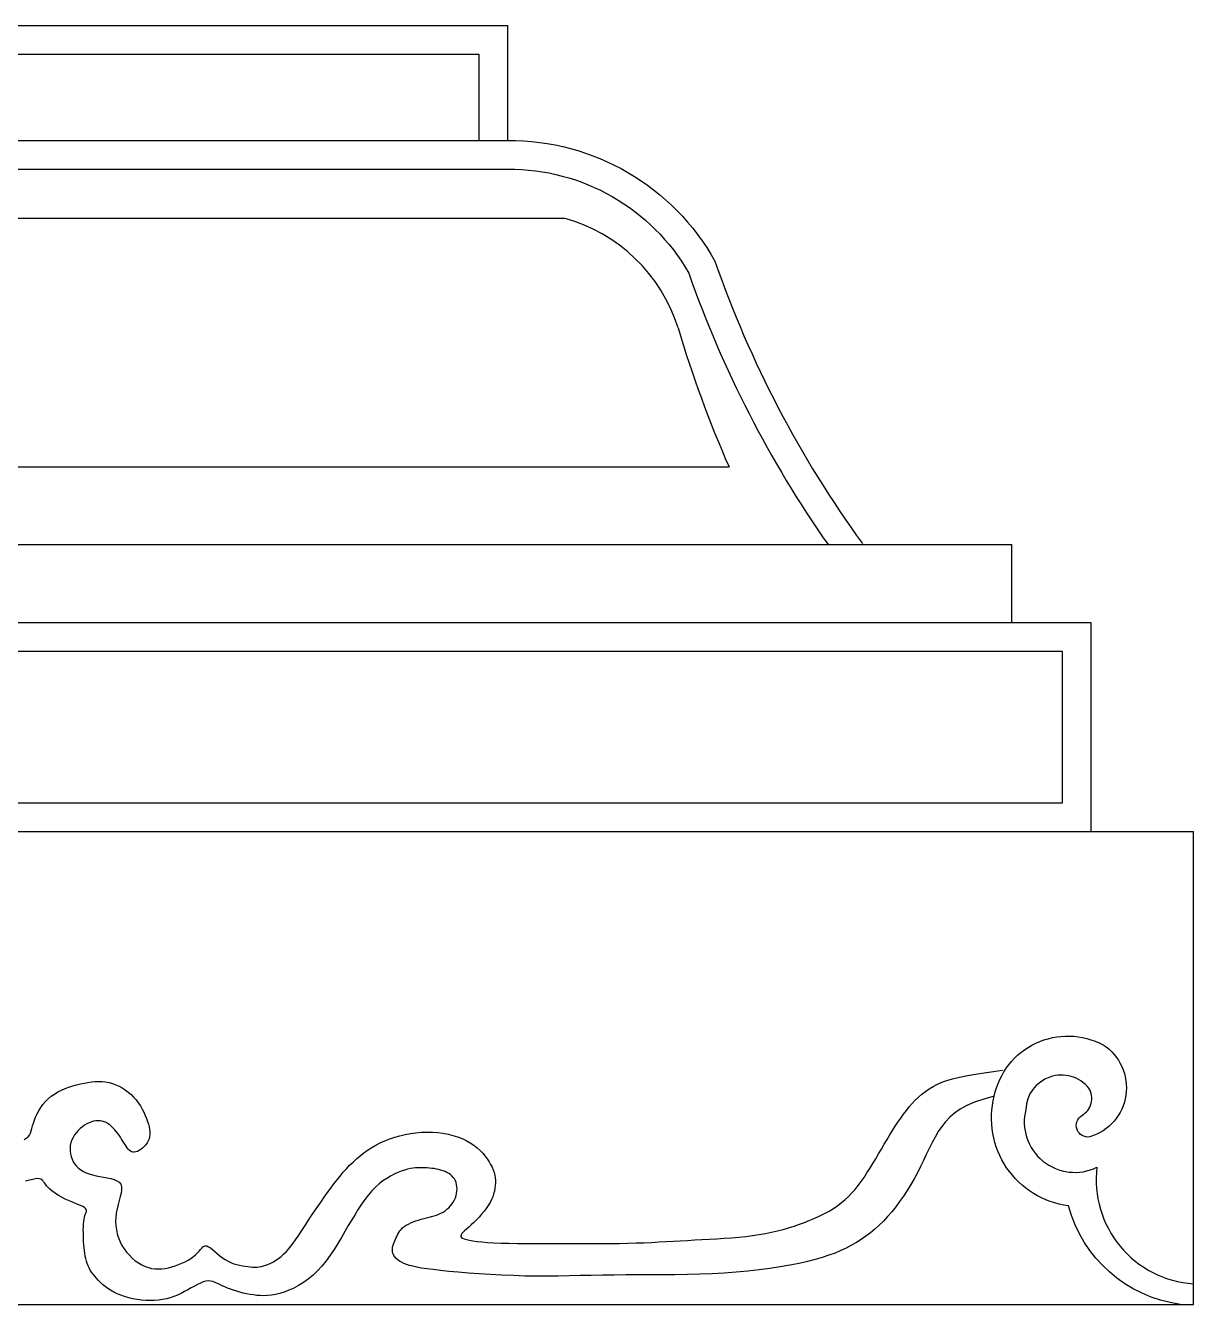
# Model space of a CAD drawing. Extents: x 146 to 1107, y 1071 to 1427.
# Drawn here: x 781.3 to 1106.9, y 1070.7 to 1427.3 of the extents above; entities that cross this region are included whole.
import ezdxf

# ---------------------------------------------------------------- set-up
doc = ezdxf.new("R2010")
doc.units = 0
doc.header["$LTSCALE"] = 100
doc.header["$MEASUREMENT"] = 0
doc.layers.add('3', color=3, linetype='CONTINUOUS')
doc.layers.add('4', color=4, linetype='CONTINUOUS')

msp = doc.modelspace()

# ---------------------------------------------------------------- linework, layer by layer
at = {"layer": '3'}
msp.add_line((337.13, 1387.29), (916.63, 1387.29), dxfattribs=at)
msp.add_lwpolyline([(345.13, 1395.29), (345.13, 1419.33), (907.69, 1419.33), (907.69, 1395.29)], dxfattribs=at)
msp.add_lwpolyline([(915.75, 1387.29, -0.270713), (966.2, 1358.3, 0.068752), (1005.04, 1282.56, 0.068752)], format="xyb", dxfattribs=at)
msp.add_lwpolyline([(1070.36, 1210.51), (1070.36, 1252.77), (182.46, 1252.77), (182.46, 1210.51), (1070.36, 1210.51)], close=True, dxfattribs=at)
at = {"layer": '4'}
for p, q in [((337.13, 1395.29), (916.63, 1395.29)), ((321.48, 1373.61), (931.34, 1373.61)), ((646.99, 1304.24), (977.43, 1304.24)), ((653.79, 1282.56), (1056.25, 1282.56)), ((1056.25, 1260.77), (1056.25, 1282.56)), ((145.92, 1202.51), (1106.9, 1202.51)), ((1106.9, 1070.66), (1106.9, 1202.51)), ((145.92, 1070.66), (1106.9, 1070.66))]:
    msp.add_line(p, q, dxfattribs=at)
for points in [[(337.13, 1395.29), (337.13, 1427.33), (915.69, 1427.33), (915.69, 1395.29)], [(1078.36, 1202.51), (1078.36, 1260.77), (174.46, 1260.77), (174.46, 1202.51)], [(780.92, 1116.69), (781.52, 1117), (782, 1117.4), (782.37, 1117.87), (782.66, 1118.42), (782.89, 1119.04), (783.09, 1119.72), (783.28, 1120.46), (783.5, 1121.24), (783.76, 1122.06), (784.1, 1122.91), (784.51, 1123.79), (784.99, 1124.67), (785.54, 1125.54), (786.17, 1126.4), (786.86, 1127.22), (787.63, 1127.99), (788.46, 1128.7), (789.36, 1129.34), (790.32, 1129.91), (791.32, 1130.42), (792.36, 1130.87), (793.42, 1131.26), (794.49, 1131.61), (795.56, 1131.91), (796.63, 1132.17), (797.68, 1132.39), (798.71, 1132.58), (799.72, 1132.72), (800.71, 1132.81), (801.7, 1132.84), (802.67, 1132.81), (803.63, 1132.71), (804.58, 1132.53), (805.52, 1132.27), (806.46, 1131.94), (807.37, 1131.53), (808.26, 1131.05), (809.12, 1130.5), (809.94, 1129.89), (810.72, 1129.21), (811.45, 1128.48), (812.12, 1127.7), (812.75, 1126.88), (813.32, 1126.02), (813.83, 1125.14), (814.29, 1124.26), (814.7, 1123.39), (815.05, 1122.53), (815.35, 1121.7), (815.59, 1120.9), (815.78, 1120.15), (815.9, 1119.43), (815.96, 1118.75), (815.96, 1118.09), (815.88, 1117.46), (815.73, 1116.86), (815.49, 1116.28), (815.19, 1115.72), (814.81, 1115.2), (814.38, 1114.71), (813.92, 1114.27), (813.44, 1113.89), (812.95, 1113.57), (812.48, 1113.33), (812.03, 1113.18), (811.61, 1113.11), (811.23, 1113.14), (810.88, 1113.25), (810.55, 1113.43), (810.24, 1113.68), (809.94, 1113.99), (809.65, 1114.35), (809.35, 1114.76), (809.05, 1115.22), (808.74, 1115.7), (808.42, 1116.21), (808.09, 1116.74), (807.74, 1117.28), (807.38, 1117.82), (807, 1118.36), (806.6, 1118.88), (806.19, 1119.38), (805.75, 1119.86), (805.29, 1120.3), (804.82, 1120.7), (804.32, 1121.06), (803.8, 1121.36), (803.26, 1121.6), (802.7, 1121.77), (802.12, 1121.87), (801.53, 1121.89), (800.92, 1121.85), (800.3, 1121.73), (799.67, 1121.55), (799.04, 1121.3), (798.41, 1120.99), (797.79, 1120.61), (797.17, 1120.18), (796.57, 1119.69), (796, 1119.14), (795.46, 1118.55), (794.98, 1117.91), (794.56, 1117.23), (794.22, 1116.52), (793.96, 1115.78), (793.79, 1115.01), (793.71, 1114.22), (793.72, 1113.43), (793.82, 1112.64), (794, 1111.88), (794.27, 1111.14), (794.62, 1110.43), (795.04, 1109.78), (795.54, 1109.19), (796.11, 1108.66), (796.75, 1108.18), (797.46, 1107.75), (798.24, 1107.38), (799.08, 1107.05), (799.99, 1106.77), (800.97, 1106.53), (801.99, 1106.33), (803.05, 1106.15), (804.09, 1105.96), (805.08, 1105.75), (805.98, 1105.48), (806.77, 1105.14), (807.4, 1104.71), (807.83, 1104.15), (808.05, 1103.46), (808.08, 1102.64), (807.96, 1101.72), (807.73, 1100.71), (807.44, 1099.63), (807.13, 1098.49), (806.84, 1097.32), (806.6, 1096.14), (806.47, 1094.94), (806.43, 1093.76), (806.48, 1092.59), (806.64, 1091.43), (806.89, 1090.3), (807.23, 1089.2), (807.67, 1088.13), (808.19, 1087.11), (808.81, 1086.13), (809.49, 1085.21), (810.25, 1084.35), (811.06, 1083.56), (811.91, 1082.85), (812.8, 1082.23), (813.71, 1081.69), (814.63, 1081.26), (815.55, 1080.93), (816.47, 1080.71), (817.4, 1080.58), (818.32, 1080.54), (819.25, 1080.58), (820.19, 1080.69), (821.13, 1080.87), (822.07, 1081.12), (823.02, 1081.41), (823.97, 1081.76), (824.89, 1082.15), (825.78, 1082.57), (826.62, 1083.02), (827.4, 1083.5), (828.1, 1084), (828.72, 1084.51), (829.24, 1085.02), (829.69, 1085.52), (830.07, 1085.98), (830.41, 1086.39), (830.74, 1086.71), (831.07, 1086.93), (831.43, 1087.02), (831.83, 1086.96), (832.3, 1086.75), (832.83, 1086.4), (833.41, 1085.94), (834.04, 1085.4), (834.72, 1084.82), (835.44, 1084.23), (836.19, 1083.66), (836.96, 1083.14), (837.76, 1082.69), (838.57, 1082.32), (839.38, 1082.01), (840.19, 1081.76), (840.99, 1081.56), (841.77, 1081.4), (842.53, 1081.28), (843.25, 1081.19), (843.94, 1081.12), (844.59, 1081.07), (845.22, 1081.06), (845.84, 1081.08), (846.45, 1081.13), (847.06, 1081.24), (847.69, 1081.39), (848.33, 1081.59), (849, 1081.86), (849.69, 1082.18), (850.4, 1082.56), (851.12, 1083), (851.85, 1083.5), (852.56, 1084.06), (853.27, 1084.68), (853.97, 1085.36), (854.64, 1086.1), (855.3, 1086.9), (855.95, 1087.76), (856.6, 1088.68), (857.27, 1089.66), (857.96, 1090.7), (858.67, 1091.79), (859.42, 1092.95), (860.22, 1094.16), (861.05, 1095.41), (861.91, 1096.69), (862.8, 1097.98), (863.7, 1099.28), (864.6, 1100.57), (865.51, 1101.84), (866.4, 1103.07), (867.28, 1104.25), (868.15, 1105.38), (869.02, 1106.46), (869.89, 1107.5), (870.77, 1108.49), (871.67, 1109.45), (872.6, 1110.37), (873.56, 1111.25), (874.56, 1112.09), (875.6, 1112.9), (876.68, 1113.67), (877.81, 1114.4), (878.99, 1115.08), (880.22, 1115.71), (881.5, 1116.29), (882.84, 1116.82), (884.23, 1117.29), (885.67, 1117.7), (887.14, 1118.05), (888.65, 1118.33), (890.16, 1118.54), (891.69, 1118.67), (893.22, 1118.73), (894.73, 1118.7), (896.21, 1118.59), (897.67, 1118.4), (899.09, 1118.13), (900.46, 1117.78), (901.77, 1117.37), (903.02, 1116.89), (904.19, 1116.34), (905.28, 1115.73), (906.28, 1115.07), (907.19, 1114.36), (908.02, 1113.61), (908.77, 1112.84), (909.43, 1112.05), (910.02, 1111.25), (910.54, 1110.45), (910.98, 1109.67), (911.36, 1108.91), (911.67, 1108.17), (911.91, 1107.43), (912.1, 1106.71), (912.22, 1105.99), (912.29, 1105.27), (912.3, 1104.54), (912.26, 1103.79), (912.16, 1103.04), (912.01, 1102.26), (911.8, 1101.48), (911.54, 1100.68), (911.2, 1099.88), (910.8, 1099.07), (910.32, 1098.25), (909.77, 1097.43), (909.14, 1096.62), (908.45, 1095.81), (907.73, 1095.02), (906.99, 1094.26), (906.25, 1093.53), (905.53, 1092.86), (904.86, 1092.23), (904.25, 1091.68), (903.72, 1091.19), (903.29, 1090.77), (902.97, 1090.4), (902.75, 1090.08), (902.65, 1089.81), (902.68, 1089.56), (902.85, 1089.34), (903.16, 1089.13), (903.62, 1088.93), (904.25, 1088.74), (905.05, 1088.55), (906.02, 1088.38), (907.19, 1088.22), (908.55, 1088.08), (910.11, 1087.96), (911.89, 1087.86), (913.89, 1087.78), (916.07, 1087.72), (918.42, 1087.67), (920.89, 1087.65), (923.47, 1087.63), (926.11, 1087.62), (928.79, 1087.62), (931.48, 1087.62), (934.15, 1087.62), (936.79, 1087.62), (939.39, 1087.63), (941.95, 1087.64), (944.44, 1087.66), (946.87, 1087.69), (949.23, 1087.74), (951.5, 1087.8), (953.69, 1087.87), (955.8, 1087.96), (957.85, 1088.07), (959.86, 1088.18), (961.85, 1088.29), (963.83, 1088.41), (965.81, 1088.53), (967.82, 1088.65), (969.86, 1088.76), (971.92, 1088.87), (974, 1088.99), (976.07, 1089.12), (978.12, 1089.26), (980.14, 1089.43), (982.11, 1089.63), (984.01, 1089.86), (985.84, 1090.13), (987.59, 1090.44), (989.28, 1090.78), (990.92, 1091.16), (992.5, 1091.57), (994.05, 1092.02), (995.56, 1092.5), (997.05, 1093.01), (998.52, 1093.55), (999.97, 1094.11), (1001.38, 1094.71), (1002.75, 1095.34), (1004.08, 1096.01), (1005.36, 1096.71), (1006.58, 1097.44), (1007.73, 1098.22), (1008.81, 1099.04), (1009.82, 1099.89), (1010.78, 1100.8), (1011.69, 1101.75), (1012.57, 1102.75), (1013.42, 1103.81), (1014.25, 1104.92), (1015.07, 1106.1), (1015.89, 1107.33), (1016.7, 1108.61), (1017.52, 1109.93), (1018.33, 1111.28), (1019.13, 1112.63), (1019.93, 1113.99), (1020.72, 1115.33), (1021.5, 1116.64), (1022.26, 1117.92), (1023.03, 1119.15), (1023.78, 1120.35), (1024.54, 1121.5), (1025.31, 1122.62), (1026.09, 1123.7), (1026.87, 1124.73), (1027.68, 1125.73), (1028.51, 1126.69), (1029.37, 1127.6), (1030.27, 1128.47), (1031.21, 1129.29), (1032.19, 1130.07), (1033.24, 1130.79), (1034.34, 1131.45), (1035.51, 1132.06), (1036.76, 1132.61), (1038.16, 1133.12), (1039.78, 1133.59), (1041.69, 1134.05), (1043.95, 1134.5), (1046.66, 1134.96), (1049.86, 1135.45), (1053.64, 1135.97)], [(1051.39, 1128.72), (1048.44, 1127.92), (1045.9, 1127.06), (1043.73, 1126.12), (1041.89, 1125.12), (1040.31, 1124.03), (1038.96, 1122.87), (1037.79, 1121.62), (1036.74, 1120.28), (1035.78, 1118.85), (1034.89, 1117.34), (1034.04, 1115.77), (1033.22, 1114.14), (1032.42, 1112.48), (1031.62, 1110.79), (1030.79, 1109.1), (1029.94, 1107.4), (1029.03, 1105.72), (1028.08, 1104.07), (1027.09, 1102.45), (1026.06, 1100.87), (1025, 1099.35), (1023.9, 1097.88), (1022.79, 1096.48), (1021.65, 1095.15), (1020.49, 1093.91), (1019.31, 1092.75), (1018.1, 1091.66), (1016.87, 1090.64), (1015.6, 1089.68), (1014.29, 1088.78), (1012.94, 1087.94), (1011.55, 1087.14), (1010.1, 1086.38), (1008.58, 1085.67), (1006.98, 1084.99), (1005.26, 1084.35), (1003.42, 1083.74), (1001.43, 1083.16), (999.28, 1082.62), (996.95, 1082.1), (994.41, 1081.6), (991.7, 1081.14), (988.82, 1080.71), (985.8, 1080.32), (982.66, 1079.97), (979.42, 1079.67), (976.09, 1079.41), (972.7, 1079.22), (969.27, 1079.07), (965.81, 1078.98), (962.34, 1078.93), (958.87, 1078.9), (955.43, 1078.89), (952.02, 1078.89), (948.67, 1078.88), (945.39, 1078.86), (942.18, 1078.81), (939.04, 1078.75), (935.95, 1078.68), (932.88, 1078.62), (929.82, 1078.57), (926.75, 1078.54), (923.65, 1078.54), (920.51, 1078.58), (917.3, 1078.68), (914.08, 1078.81), (910.88, 1078.98), (907.76, 1079.18), (904.76, 1079.4), (901.94, 1079.64), (899.33, 1079.88), (896.98, 1080.12), (894.93, 1080.35), (893.17, 1080.58), (891.66, 1080.81), (890.37, 1081.04), (889.26, 1081.28), (888.32, 1081.53), (887.51, 1081.8), (886.79, 1082.1), (886.15, 1082.41), (885.58, 1082.75), (885.07, 1083.11), (884.64, 1083.49), (884.28, 1083.89), (883.99, 1084.3), (883.78, 1084.72), (883.64, 1085.16), (883.57, 1085.6), (883.58, 1086.05), (883.63, 1086.51), (883.74, 1086.97), (883.88, 1087.44), (884.06, 1087.91), (884.25, 1088.38), (884.45, 1088.85), (884.65, 1089.32), (884.87, 1089.79), (885.1, 1090.25), (885.36, 1090.71), (885.66, 1091.15), (886.01, 1091.57), (886.41, 1091.98), (886.88, 1092.36), (887.43, 1092.72), (888.03, 1093.06), (888.7, 1093.37), (889.4, 1093.66), (890.13, 1093.93), (890.88, 1094.17), (891.63, 1094.4), (892.38, 1094.61), (893.12, 1094.81), (893.83, 1095), (894.53, 1095.18), (895.21, 1095.38), (895.87, 1095.59), (896.5, 1095.83), (897.11, 1096.1), (897.7, 1096.41), (898.26, 1096.78), (898.79, 1097.19), (899.29, 1097.64), (899.75, 1098.13), (900.17, 1098.65), (900.54, 1099.2), (900.86, 1099.78), (901.13, 1100.38), (901.33, 1100.99), (901.48, 1101.62), (901.57, 1102.24), (901.6, 1102.86), (901.57, 1103.47), (901.48, 1104.06), (901.33, 1104.62), (901.13, 1105.15), (900.86, 1105.64), (900.54, 1106.08), (900.17, 1106.48), (899.75, 1106.85), (899.29, 1107.18), (898.79, 1107.47), (898.26, 1107.72), (897.7, 1107.94), (897.11, 1108.13), (896.51, 1108.28), (895.88, 1108.41), (895.24, 1108.52), (894.6, 1108.6), (893.95, 1108.66), (893.3, 1108.71), (892.65, 1108.75), (892.01, 1108.78), (891.37, 1108.79), (890.72, 1108.78), (890.05, 1108.74), (889.35, 1108.66), (888.61, 1108.54), (887.82, 1108.36), (886.97, 1108.12), (886.06, 1107.82), (885.1, 1107.44), (884.09, 1106.98), (883.05, 1106.44), (882, 1105.82), (880.94, 1105.09), (879.89, 1104.27), (878.86, 1103.35), (877.86, 1102.32), (876.89, 1101.18), (875.94, 1099.95), (875.01, 1098.63), (874.08, 1097.23), (873.16, 1095.76), (872.23, 1094.23), (871.29, 1092.63), (870.33, 1090.99), (869.36, 1089.32), (868.35, 1087.65), (867.31, 1085.99), (866.24, 1084.38), (865.12, 1082.83), (863.95, 1081.37), (862.73, 1080.03), (861.45, 1078.81), (860.13, 1077.72), (858.78, 1076.76), (857.42, 1075.93), (856.06, 1075.21), (854.73, 1074.61), (853.43, 1074.11), (852.18, 1073.72), (851, 1073.43), (849.87, 1073.24), (848.8, 1073.12), (847.76, 1073.08), (846.76, 1073.1), (845.79, 1073.18), (844.83, 1073.3), (843.89, 1073.45), (842.94, 1073.63), (842, 1073.84), (841.08, 1074.07), (840.17, 1074.32), (839.29, 1074.59), (838.44, 1074.88), (837.62, 1075.19), (836.86, 1075.52), (836.14, 1075.87), (835.45, 1076.21), (834.8, 1076.53), (834.16, 1076.81), (833.53, 1077.03), (832.89, 1077.17), (832.23, 1077.21), (831.54, 1077.14), (830.81, 1076.95), (830.04, 1076.63), (829.23, 1076.24), (828.38, 1075.77), (827.5, 1075.26), (826.59, 1074.74), (825.65, 1074.22), (824.69, 1073.72), (823.69, 1073.28), (822.68, 1072.88), (821.63, 1072.54), (820.56, 1072.26), (819.47, 1072.04), (818.35, 1071.87), (817.2, 1071.77), (816.03, 1071.74), (814.84, 1071.77), (813.63, 1071.87), (812.43, 1072.03), (811.23, 1072.25), (810.06, 1072.52), (808.93, 1072.84), (807.85, 1073.21), (806.84, 1073.63), (805.9, 1074.09), (805.02, 1074.59), (804.22, 1075.11), (803.48, 1075.66), (802.8, 1076.22), (802.17, 1076.8), (801.6, 1077.38), (801.07, 1077.95), (800.58, 1078.53), (800.14, 1079.09), (799.73, 1079.66), (799.37, 1080.24), (799.04, 1080.83), (798.75, 1081.44), (798.49, 1082.07), (798.28, 1082.73), (798.09, 1083.42), (797.93, 1084.14), (797.8, 1084.89), (797.7, 1085.67), (797.62, 1086.46), (797.55, 1087.27), (797.5, 1088.1), (797.46, 1088.94), (797.43, 1089.79), (797.42, 1090.63), (797.41, 1091.46), (797.43, 1092.26), (797.47, 1093.03), (797.53, 1093.74), (797.62, 1094.39), (797.73, 1094.97), (797.88, 1095.47), (798.04, 1095.9), (798.18, 1096.27), (798.28, 1096.59), (798.3, 1096.88), (798.24, 1097.15), (798.06, 1097.41), (797.73, 1097.68), (797.25, 1097.95), (796.62, 1098.25), (795.89, 1098.57), (795.06, 1098.9), (794.19, 1099.26), (793.28, 1099.64), (792.38, 1100.04), (791.51, 1100.47), (790.7, 1100.92), (789.95, 1101.39), (789.25, 1101.86), (788.63, 1102.35), (788.07, 1102.82), (787.58, 1103.29), (787.17, 1103.74), (786.83, 1104.16), (786.56, 1104.55), (786.33, 1104.89), (786.11, 1105.19), (785.88, 1105.43), (785.6, 1105.61), (785.23, 1105.72), (784.75, 1105.75), (784.12, 1105.69), (783.33, 1105.54), (782.37, 1105.31), (781.28, 1104.99)]]:
    msp.add_lwpolyline(points, dxfattribs=at)
for points in [[(915.69, 1395.29, -0.273847), (973.52, 1361.61, 0.073705), (1014.64, 1282.86)], [(1103.2, 1070.66, -0.30166), (1072.08, 1098.14, -0.451461), (1051.39, 1128.72, -0.502291), (1081.72, 1143.05, -0.639966), (1078.03, 1117.39, -0.817501), (1075.76, 1123.34, 0.430004), (1077.75, 1131, 0.689597), (1060.17, 1125.04, 0.636702), (1080.01, 1108.9, 0.429762), (1106.9, 1076.41, 0.429762)]]:
    msp.add_lwpolyline(points, format="xyb", dxfattribs=at)
for centre, radius, start, end in [((919.49, 1329.32), 45.84, 17.3914, 75.0123), ((1278.38, 1436.42), 328.7, 196.5068, 203.7107)]:
    msp.add_arc(centre, radius, start, end, dxfattribs=at)

doc.saveas('drawing.dxf')
